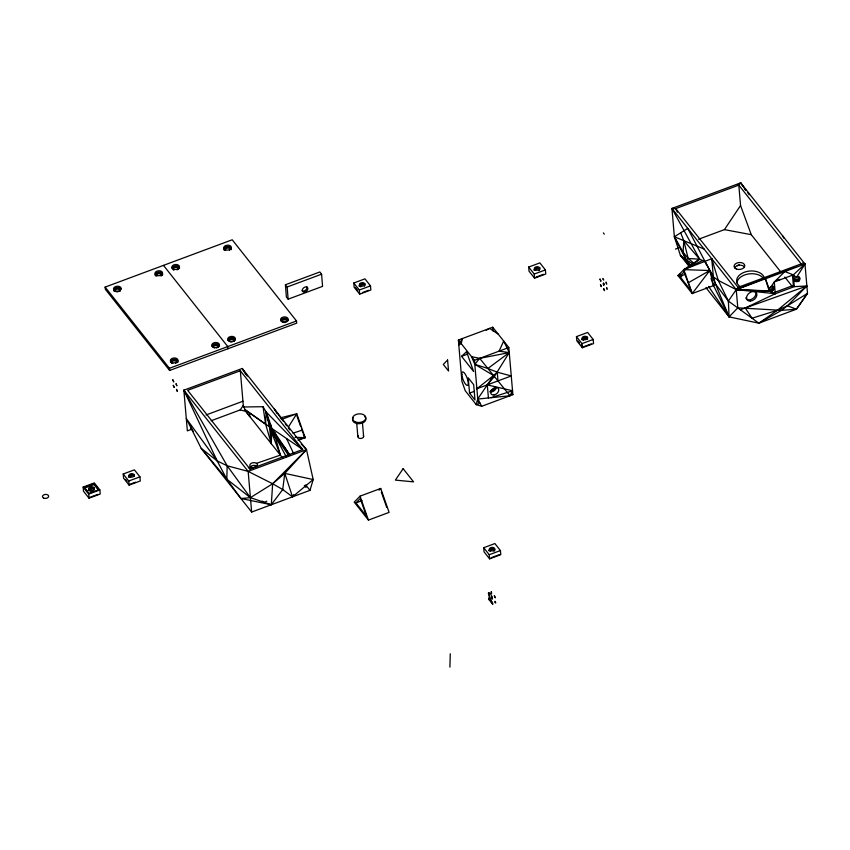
<?xml version="1.0" encoding="UTF-8"?>
<svg xmlns="http://www.w3.org/2000/svg" width="850" height="850" viewBox="0 0 850 850"><rect width="100%" height="100%" fill="white"/><g stroke="black" fill="none" stroke-linecap="round" stroke-linejoin="round"><path stroke-width="1.27" d="M226.812 479.188L201.195 448.354L217.175 460.891L227.173 465.789L248.157 471.389L306.499 449.661L272.648 483.756L271.299 504.741L250.41 497.654L226.812 479.188L227.173 465.789L183.866 390.192L242.197 368.475L306.499 449.661L313.193 479.559L309.984 490.333L251.653 512.061L201.195 448.354L186.299 418.572L217.175 460.891L226.812 479.188L240.911 498.504L271.299 504.741L282.721 489.536L284.793 473.376L306.499 449.661L301.261 443.987M449.905 667.144L450.266 653.756M286.291 456.758L276.261 438.239A2.624 0.786 69.6 0 1 274.242 435.742L271.702 432.671L271.267 443.636L265.604 424.108L263.043 406.714L243.929 406.98L243.291 405.408L240.178 409.934L211.183 420.729M265.604 424.108L266.135 411.931L263.043 406.714M689.169 266.464L680.393 255.383L674.369 236.768L687.746 228.395L709.761 270.523L715.477 283.953L728.354 301.081L758.859 323.181L781.532 310.356L787.419 305.788L806.862 286.004L794.314 286.641L775.285 293.728L769.718 291.168L768.836 289.914L774.276 281.987L784.858 271.533L804.982 264.042L807.5 293.388L796.418 309.198L758.859 323.181L729.109 316.891L705.946 287.651M746.077 190.421L740.69 182.856L738.809 185.13L675.75 208.601L671.946 208.441L736.238 289.638L769.271 290.87L768.719 289.85C770.833 290.944 774.074 287.927 772.544 285.844C775.689 287.672 772.778 291.879 770.089 291.274L736.238 289.638L718.293 280.415L713.362 276.866L709.761 270.523L683.825 269.62L678.003 275.612L692.208 293.558L713.564 285.611L715.477 283.953L713.362 276.866L711.747 258.708L683.825 269.62L684.027 271.979L692.208 293.558L709.761 270.523L713.564 285.611L729.109 316.891L737.8 307.817L781.532 310.356L796.418 309.198L807.5 293.388L787.419 305.788L777.442 310.261L752.059 318.219L745.237 307.998L775.285 293.728L774.276 281.987L793.305 274.901L804.982 264.042L740.69 182.856L671.946 208.441L674.369 236.768L686.067 259.803L691.114 265.657M795.196 281.223C797.173 268.483 804.482 286.726 794.24 280.001L795.643 281.52M794.676 280.298L797.789 279.491L798.766 276.611L799.733 277.833M276.261 438.239L276.239 436.858A2.624 0.786 69.6 0 0 274.678 433.659L270.916 428.836L266.135 411.931L302.696 449.501L250.038 469.115L187.669 390.352L240.327 370.749L302.696 449.501L272.053 428.623L266.135 411.931L269.493 426.828L271.267 443.636L270.608 428.995L266.135 411.931M458.384 340.021L474.449 360.326L477.774 399.075L476.255 404.653L481.695 406.279L512.869 394.676L508.821 347.522L492.745 327.229L458.384 340.021L461.922 381.363L465.279 390.788L476.255 404.653L480.069 403.251L477.211 401.168L478.624 400.531L477.838 399.054L510.021 395.739L512.529 390.766L487.305 384.88L477.764 398.916L481.695 406.279M250.049 469.338L250.782 466.905L248.402 467.787M293.696 494.583L292.527 496.836L282.721 489.536L272.648 483.756L248.157 471.389L183.866 390.192L187.351 430.865L192.206 429.059M509.256 352.58L479.676 358.381L471.548 356.649L474.799 364.321L487.9 368.496L509.256 352.58L499.067 351.156L503.699 341.062L509.256 352.58L494.371 376.486L487.305 384.88L488.421 397.959M288.447 426.934L296.788 413.748L305.171 437.686L298.053 440.332M802.91 262.533L804.982 264.042L796.482 277.461L793.305 274.901L784.858 271.533L736.238 289.638L728.354 301.081L729.109 316.891L708.571 286.386M487.305 384.88L493.563 375.509L497.293 372.194L511.264 375.955L476.892 388.758L476.351 388.078M698.572 239.232L724.434 229.617L740.552 205.509L738.809 185.13L801.178 263.882L804.982 264.042M769.739 287.789L769.091 288.703L765.414 278.768L768.836 289.914M274.678 433.659L275.081 433.128L275.581 434.956M770.174 291.38L775.285 293.728L736.238 289.638L801.178 263.882L738.119 287.353L736.238 289.638L737.8 307.817M360.049 496.156L354.227 502.148L368.433 520.094L389.109 512.391L380.726 488.453L360.049 496.156L368.433 520.094M355.959 502.913L360.241 498.504L366.414 516.109L355.959 502.913L362.047 500.65M379.058 490.174L380.726 488.453M684.027 271.979L679.745 276.377L678.003 275.612L679.979 273.998L678.003 275.612L681.796 276.739M290.084 455.398L272.053 428.623L271.405 429.239L270.428 424.054M461.582 356.341L466.533 351.688L473.62 371.535L461.582 356.341L467.723 354.046M284.793 473.376L292.527 496.836L313.193 479.559L284.793 473.376L272.648 483.756L250.41 497.654L240.911 498.504M684.93 269.96L691.868 264.297M476.892 388.758L493.563 375.509L510.021 395.739M692.41 264.648L699.624 259.165L705.181 261.673L713.362 276.866M769.951 287.566L771.874 286.631L773.808 287.491M758.859 323.181L777.442 310.261L806.862 286.004L740.403 309.719M692.208 293.558L683.825 269.62L699.624 259.165L671.946 208.441M737.332 184.981L740.69 182.856L742.889 186.118M680.701 232.804L683.793 240.656L699.624 259.165L688.171 258.506L686.067 259.803L680.393 255.383L690.189 265.954M688.404 282.699L709.761 270.523M486.232 330.214L489.664 328.376L498.228 334.146M266.773 501.171L264.435 502.414L262.236 501.128M270.916 428.836L269.493 426.828L244.991 409.658L243.929 406.98M737.258 265.71L739.298 264.669M683.825 269.62L702.557 260.493M274.082 435.104A2.624 0.786 69.6 0 1 274.21 433.543L275.081 433.128M105.134 287.098L232.209 239.785L296.512 320.981L296.703 323.149L169.617 370.462L105.326 289.266L105.134 287.098L169.437 368.294L169.617 370.462M285.409 284.782L319.844 271.968L321.598 274.178L322.564 286.354L288.129 299.179L286.376 296.969L285.409 284.782L287.162 287.002L288.129 299.179M287.162 287.002L321.598 274.178M353.77 283.018L364.947 278.853L370.494 285.866L370.844 289.988L359.667 294.153L354.121 287.151L353.77 283.018L359.316 290.02L359.667 294.153M360.336 284.835L364.066 283.443M358.891 286.014L364.969 283.751M359.316 290.02L370.494 285.866M362.504 292.549L368.581 290.286M169.437 368.294L296.512 320.981M528.679 267.059L539.856 262.894L545.403 269.896L545.753 274.019L534.576 278.184L529.029 271.182L528.679 267.059L534.225 274.061L534.576 278.184M533.8 270.045L539.878 267.782M534.225 274.061L545.403 269.896M536.191 277.036L543.49 274.327M206.061 414.97L242.941 401.232M675.431 249.114L679.065 247.764M83.13 487.071L94.318 482.906L99.864 489.908L100.215 494.041L89.037 498.206L83.491 491.194L83.13 487.071L88.676 494.073L89.037 498.206M84.256 487.294L93.978 483.671L98.802 489.759L89.08 493.382L84.256 487.294L87.55 492.246M84.331 488.176L94.052 484.564L98.079 489.632M123.207 474.002L134.396 469.848L139.942 476.85L140.292 480.973L129.104 485.138L123.569 478.136L123.207 474.002L128.754 481.015L129.104 485.138M88.262 490.057L94.339 487.794M129.774 475.819L132.26 474.895M281.361 419.496L296.788 413.748L280.33 417.86M128.339 476.999L134.417 474.736M88.676 494.073L99.864 489.908M128.754 481.015L139.942 476.85M685.674 274.168L679.745 276.377L690.189 289.574M89.431 497.505L97.941 494.339M129.508 484.447L135.586 482.184M474.449 360.326L508.821 347.522M576.449 336.621L587.626 332.456L593.173 339.469L593.534 343.591L582.346 347.756L576.799 340.754L576.449 336.621L581.995 343.623L582.346 347.756M583.015 338.438L586.744 337.046M581.57 339.618L587.648 337.354M581.995 343.623L593.173 339.469M583.961 346.609L591.26 343.889M469.551 393.104L474.991 399.989L473.684 384.71L468.233 377.825L469.551 393.104L474.459 391.276M491.183 390.437L494.658 389.141M774.318 292.506L793.347 285.419L794.314 286.641L793.305 274.901L794.771 280.266M483.692 547.719L494.881 543.554L500.427 550.556L500.777 554.689L489.6 558.854L484.054 551.852L483.692 547.719L489.239 554.721L489.6 558.854M489.016 549.992L492.745 548.611M488.824 550.715L493.68 548.898M489.239 554.721L500.427 550.556M491.215 557.706L499.726 554.54M256.509 463.335A3.825 2.476 -4.9 0 1 256.817 466.331L253.406 467.606A3.825 2.476 -4.9 0 1 249.9 464.822A3.825 2.476 -4.9 0 1 254.862 462.708L256.509 463.335L280.362 455.122L275.644 438.303M292.931 433.213L302.483 430.015M491.056 397.694L512.529 390.766M298.849 439.174L305.171 437.686L303.152 433.702M768.729 291.199L769.718 291.168L769.122 290.052L770.27 291.316M294.961 437.304L305.171 437.686L303.631 435.731M724.434 229.617L751.262 234.674L780.736 271.894M240.178 409.934L245.661 411.326L282.752 458.15M491.821 597.104C492.873 601.758 491.842 592.365 488.559 592.716C487.528 594.097 490.439 595.616 488.676 592.843M607.144 289.489L606.677 287.576L606.677 288.607M787.419 305.788L796.418 309.198M487.9 368.496L493.563 375.509L474.799 364.321L479.676 358.381L487.9 368.496L497.293 372.194L497.973 380.906M704.097 249.039L674.369 236.768L683.071 252.195L686.067 259.803L692.707 263.734M606.56 283.794L606.146 282.051L606.093 282.689M244.991 409.658L265.646 424.256M688.171 258.506L683.793 240.656L683.071 252.195L688.171 258.506L694.269 263.5M489.356 600.058L488.877 598.134L489.228 599.898L492.873 604.254L492.447 602.533L489.409 598.751L489.058 594.702L492.447 603.989M491.683 593.459L491.289 591.6L491.311 592.79M491.895 596.902L491.672 597.879M271.702 432.671L274.242 435.742M603.808 285.239C603.372 279.002 603.149 287.672 604.031 284.208M798.904 277.142L799.871 278.364M798.872 277.737L799.829 278.959M798.66 278.354L799.616 279.576M798.288 278.949L799.255 280.171M797.789 279.491L798.756 280.712M797.194 279.937L798.161 281.159M796.535 280.256L797.502 281.478M795.876 280.436L796.832 281.647M795.239 280.447L796.206 281.658M784.826 277.058L792.2 286.365M772.979 286.801L773.946 288.012M772.937 287.385L773.904 288.607M772.724 288.001L773.691 289.223M772.363 288.607L773.33 289.829M771.864 289.149L772.831 290.371M771.258 289.595L772.236 290.817M770.61 289.914L771.577 291.136M769.941 290.084L770.907 291.306M738.119 287.353L675.75 208.601L677.376 212.234M603.341 232.911L604.308 234.133M606.73 284.017L606.358 283.475M577.926 340.967L579.53 342.996M581.145 345.026L582.749 347.055M511.371 392.796L512.869 394.676M355.247 287.364L357.659 290.413M163.476 265.381L227.768 346.566L227.959 348.734M305.883 485.148L309.984 490.333M304.342 485.403L305.947 487.422L305.745 485.138M193.237 431.194L190.921 428.272L190.708 425.797M125.492 479.368L127.096 481.397M276.239 436.858L285.664 448.842L289.892 455.568M768.719 289.85L769.718 291.168M283.634 421.6L274.348 409.062L277.036 413.429M285.186 423.683L286.737 425.776M288.277 427.858L289.829 429.951M227.173 465.789L250.41 497.654M747.607 192.578L749.148 194.746M276.324 437.431L288.299 454.952M744.366 188.296L745.832 190.464M247.329 376.072L242.197 368.475L245.661 374.011M603.914 283.964L603.372 283.507L603.404 284.283M495.168 602.724C496.804 604.446 494.402 599.25 494.944 602.214M489.409 598.751L492.299 603.744M728.354 301.081L718.293 280.415L711.747 258.708M782.659 235.854L783.764 238.149M286.514 438.483L293.717 453.751M183.866 390.192L217.175 460.891M603.043 279.183L603.723 280.033L602.852 278.418M272.053 428.623L274.21 433.543M715.477 283.953L729.109 316.891M245.278 410.369L249.783 416.617L249.496 413.238M491.725 598.124L492.416 599.122L492.405 598.071M280.362 455.122L269.493 426.828M740.552 205.509L751.262 234.674M705.181 261.673L706.021 264.063M711.046 278.428L713.564 285.611M381.331 491.98L386.676 507.237M296.979 416.096L300.688 426.658M301.506 429.006L302.738 432.522M792.455 274.986L793.347 285.419M492.745 327.229L493.074 331.064M362.461 423.024L363.619 436.549M356.703 423.066L357.861 436.603M240.327 370.749L243.429 406.98M248.157 471.389L251.653 512.061M93.978 483.671L94.052 484.564M250.261 467.256A3.825 2.476 -4.9 0 1 255.096 465.46L255.988 465.694A3.825 2.476 -4.9 0 1 257.295 466.597M755.193 291.369A5.801 4.059 -38.4 0 1 752.824 298.584A5.801 4.059 -38.4 0 1 745.737 297.882M734.549 267.867A5.387 3.496 -4.9 0 1 739.287 265.253A5.387 3.496 -4.9 0 1 744.472 266.942M780.268 279.289A3.081 1.997 -4.9 0 1 778.94 279.937M778.154 280.075A3.081 1.997 -4.9 0 1 777.357 280.086M736.897 282.976A13.961 9.042 -4.9 0 1 747.957 274.061A13.961 9.042 -4.9 0 1 763.236 278.099M740.18 286.599A13.961 9.042 -4.9 0 1 736.929 282.572L736.653 280.234A13.961 9.042 -4.9 0 1 749.519 271.054A13.961 9.042 -4.9 0 1 764.203 277.525M711.461 274.093A2.263 0.68 69.6 0 1 711.078 274.55M495.146 387.143A3.188 2.231 -38.4 0 1 493.584 390.033A3.188 2.231 -38.4 0 1 490.429 390.66M494.817 387.43A3.188 2.231 -38.4 0 1 490.758 390.458M496.315 387.536A4.537 3.177 -38.4 0 1 489.728 391.733M281.817 321.587A2.72 1.764 -4.9 0 1 284.697 319.791A2.72 1.764 -4.9 0 1 287.226 321.544M225.038 250.293A2.72 1.764 -4.9 0 1 227.163 248.104A2.72 1.764 -4.9 0 1 230.361 249.326M173.4 270.024A2.72 1.764 -4.9 0 1 175.291 267.421A2.72 1.764 -4.9 0 1 178.542 269.099M229.001 341.062A2.72 1.764 -4.9 0 1 232.231 339.288A2.72 1.764 -4.9 0 1 234.281 341.477M282.019 321.672A2.72 1.764 -4.9 0 1 284.623 319.005A2.72 1.764 -4.9 0 1 286.716 321.64M286.248 322.012A2.72 1.764 -4.9 0 1 282.423 322.044M225.59 250.282A2.72 1.764 -4.9 0 1 227.099 247.318A2.72 1.764 -4.9 0 1 230.201 249.454M229.893 249.879A2.72 1.764 -4.9 0 1 229.426 250.251M174.261 269.875A2.72 1.764 -4.9 0 1 173.804 267.208A2.72 1.764 -4.9 0 1 177.947 267.176A2.72 1.764 -4.9 0 1 176.97 269.854M229.213 341.158A2.72 1.764 -4.9 0 1 231.816 338.481A2.72 1.764 -4.9 0 1 233.899 341.116M232.178 341.955A2.72 1.764 -4.9 0 1 230.137 341.796M280.659 320.801A3.804 2.465 -4.9 0 1 284.697 318.293A3.804 2.465 -4.9 0 1 288.246 320.737M227.843 340.361A3.804 2.465 -4.9 0 1 231.763 337.779A3.804 2.465 -4.9 0 1 235.439 340.138M171.976 268.366A3.804 2.465 -4.9 0 1 176.003 265.848A3.804 2.465 -4.9 0 1 179.552 268.303M224.23 250.282A3.804 2.465 -4.9 0 1 227.375 246.564A3.804 2.465 -4.9 0 1 231.232 249.634M490.099 551.299A2.72 1.764 -4.9 0 1 491.598 548.324A2.72 1.764 -4.9 0 1 494.711 550.471M494.392 550.896A2.72 1.764 -4.9 0 1 493.935 551.268M360.708 286.875A2.72 1.764 -4.9 0 1 359.954 284.463A2.72 1.764 -4.9 0 1 363.715 283.783A2.72 1.764 -4.9 0 1 364.469 286.195M582.229 339.416A2.72 1.764 -4.9 0 1 585.055 337.163A2.72 1.764 -4.9 0 1 587.456 339.373M583.387 340.478A2.72 1.764 -4.9 0 1 582.856 340.202M534.459 269.843A2.72 1.764 -4.9 0 1 537.285 267.591A2.72 1.764 -4.9 0 1 539.686 269.801M539.378 270.236A2.72 1.764 -4.9 0 1 538.911 270.598M129.221 477.222A2.72 1.764 -4.9 0 1 131.113 474.608A2.72 1.764 -4.9 0 1 134.353 476.297M213.063 347.151A2.72 1.764 -4.9 0 1 215.942 345.355A2.72 1.764 -4.9 0 1 218.482 347.108M171.902 363.492A2.72 1.764 -4.9 0 1 173.793 360.889A2.72 1.764 -4.9 0 1 177.034 362.567M156.315 275.91A2.72 1.764 -4.9 0 1 159.152 273.658A2.72 1.764 -4.9 0 1 161.553 275.868M114.846 291.316A2.72 1.764 -4.9 0 1 117.672 289.064A2.72 1.764 -4.9 0 1 120.073 291.274M213.276 347.246A2.72 1.764 -4.9 0 1 215.879 344.569A2.72 1.764 -4.9 0 1 217.961 347.204M216.909 347.862A2.72 1.764 -4.9 0 1 216.24 348.043M214.837 348.054A2.72 1.764 -4.9 0 1 213.669 347.608M172.762 363.343A2.72 1.764 -4.9 0 1 172.295 360.676A2.72 1.764 -4.9 0 1 176.449 360.644A2.72 1.764 -4.9 0 1 175.472 363.322M156.878 275.91A2.72 1.764 -4.9 0 1 157.112 273.402A2.72 1.764 -4.9 0 1 160.947 273.371A2.72 1.764 -4.9 0 1 160.703 275.878M115.005 290.944A2.72 1.764 -4.9 0 1 116.025 288.607A2.72 1.764 -4.9 0 1 119.627 288.883A2.72 1.764 -4.9 0 1 119.234 291.284M117.969 291.752A2.72 1.764 -4.9 0 1 115.94 291.592M155.486 275.878A3.804 2.465 -4.9 0 1 158.631 272.159A3.804 2.465 -4.9 0 1 162.488 275.23M113.858 291.051A3.804 2.465 -4.9 0 1 116.174 287.778A3.804 2.465 -4.9 0 1 121.029 289.053M170.542 362.472A3.804 2.465 -4.9 0 1 174.505 359.316A3.804 2.465 -4.9 0 1 177.863 362.408M211.926 346.279A3.804 2.465 -4.9 0 1 216.081 343.857A3.804 2.465 -4.9 0 1 219.491 346.396M306.754 286.609A3.145 2.199 -38.4 0 1 305.724 290.031A3.145 2.199 -38.4 0 1 302.058 290.679M364.799 416.659A6.694 4.335 -4.9 0 1 359.709 423.672A6.694 4.335 -4.9 0 1 353.26 417.733M363.332 435.614A2.89 1.87 -4.9 0 1 361.314 438.388L360.559 438.462A2.89 1.87 -4.9 0 1 358.339 435.657M173.283 385.379L174.112 387.271L173.283 385.379M600.482 284.676L601.301 286.578L600.482 284.676M176.513 389.47L177.331 391.382L176.556 389.364M603.702 288.777L604.52 290.679L603.755 288.671M172.837 379.844L173.687 381.788L172.837 379.844M600.026 279.14L600.876 281.084L600.026 279.14M462.336 338.555L461.231 343.634L458.798 344.909L462.336 338.555M176.046 383.881L176.896 385.836L176.109 383.807M494.36 595.733L495.199 597.688L494.36 595.733M403.123 468.669L395.388 480.101L413.567 481.865L403.123 468.669M447.589 360.017L443.307 364.427L448.534 371.025L447.589 360.017M43.573 498.036A3.081 1.997 -4.9 0 0 48.588 496.612A3.081 1.997 -4.9 0 0 44.529 494.572A3.081 1.997 -4.9 0 0 43.573 498.036M750.454 301.081A5.801 4.059 -38.4 0 0 756.702 293.494A5.801 4.059 -38.4 0 0 747.957 294.312A5.801 4.059 -38.4 0 0 750.454 301.081M736.429 269.046A5.387 3.496 -4.9 0 0 744.781 265.933A5.387 3.496 -4.9 0 0 737.024 262.969A5.387 3.496 -4.9 0 0 736.429 269.046M494.052 394.942A4.537 3.177 -38.4 0 0 498.514 388.822A4.537 3.177 -38.4 0 0 491.576 389.969A4.537 3.177 -38.4 0 0 494.052 394.942M461.837 374.584A7.204 2.167 69.6 0 0 467.022 385.401A7.204 2.167 69.6 0 0 466.246 375.976A7.204 2.167 69.6 0 0 461.837 374.584M282.232 321.555A3.804 2.465 -4.9 0 0 288.129 319.366A3.804 2.465 -4.9 0 0 282.646 317.263A3.804 2.465 -4.9 0 0 282.232 321.555M229.521 341.073A3.804 2.465 -4.9 0 0 235.322 338.767A3.804 2.465 -4.9 0 0 229.723 336.791A3.804 2.465 -4.9 0 0 229.521 341.073M173.538 269.121A3.804 2.465 -4.9 0 0 179.435 266.921A3.804 2.465 -4.9 0 0 173.963 264.828A3.804 2.465 -4.9 0 0 173.538 269.121M225.409 249.804A3.804 2.465 -4.9 0 0 231.306 247.616A3.804 2.465 -4.9 0 0 225.824 245.512A3.804 2.465 -4.9 0 0 225.409 249.804M490.556 550.683A2.72 1.764 -4.9 0 0 494.774 549.121A2.72 1.764 -4.9 0 0 490.854 547.623A2.72 1.764 -4.9 0 0 490.556 550.683M360.634 285.983A2.72 1.764 -4.9 0 0 364.841 284.421A2.72 1.764 -4.9 0 0 360.931 282.922A2.72 1.764 -4.9 0 0 360.634 285.983M583.312 339.586A2.72 1.764 -4.9 0 0 587.52 338.024A2.72 1.764 -4.9 0 0 583.61 336.526A2.72 1.764 -4.9 0 0 583.312 339.586M535.543 270.024A2.72 1.764 -4.9 0 0 539.75 268.451A2.72 1.764 -4.9 0 0 535.829 266.953A2.72 1.764 -4.9 0 0 535.543 270.024M130.071 476.967A2.72 1.764 -4.9 0 0 134.279 475.405A2.72 1.764 -4.9 0 0 130.369 473.907A2.72 1.764 -4.9 0 0 130.071 476.967M156.666 275.4A3.804 2.465 -4.9 0 0 162.562 273.211A3.804 2.465 -4.9 0 0 157.08 271.108A3.804 2.465 -4.9 0 0 156.666 275.4M114.856 290.679A3.804 2.465 -4.9 0 0 121.061 288.947A3.804 2.465 -4.9 0 0 116.057 286.408A3.804 2.465 -4.9 0 0 114.856 290.679M172.04 362.589A3.804 2.465 -4.9 0 0 177.937 360.389A3.804 2.465 -4.9 0 0 172.454 358.296A3.804 2.465 -4.9 0 0 172.04 362.589M213.371 347.076A3.804 2.465 -4.9 0 0 219.364 345.015A3.804 2.465 -4.9 0 0 214.019 342.784A3.804 2.465 -4.9 0 0 213.371 347.076M89.994 490.036A2.72 1.764 -4.9 0 0 94.201 488.474A2.72 1.764 -4.9 0 0 90.291 486.965A2.72 1.764 -4.9 0 0 89.994 490.036M90.068 490.928A2.72 1.764 -4.9 0 0 94.276 489.356A2.72 1.764 -4.9 0 0 90.366 487.858A2.72 1.764 -4.9 0 0 90.068 490.928M304.821 292.028A3.145 2.199 -38.4 0 0 307.615 287.693A3.145 2.199 -38.4 0 0 302.759 288.83A3.145 2.199 -38.4 0 0 304.821 292.028M354.769 421.664A6.694 4.335 -4.9 0 0 365.712 418.678A6.694 4.335 -4.9 0 0 357 414.163A6.694 4.335 -4.9 0 0 354.769 421.664"/></g></svg>
